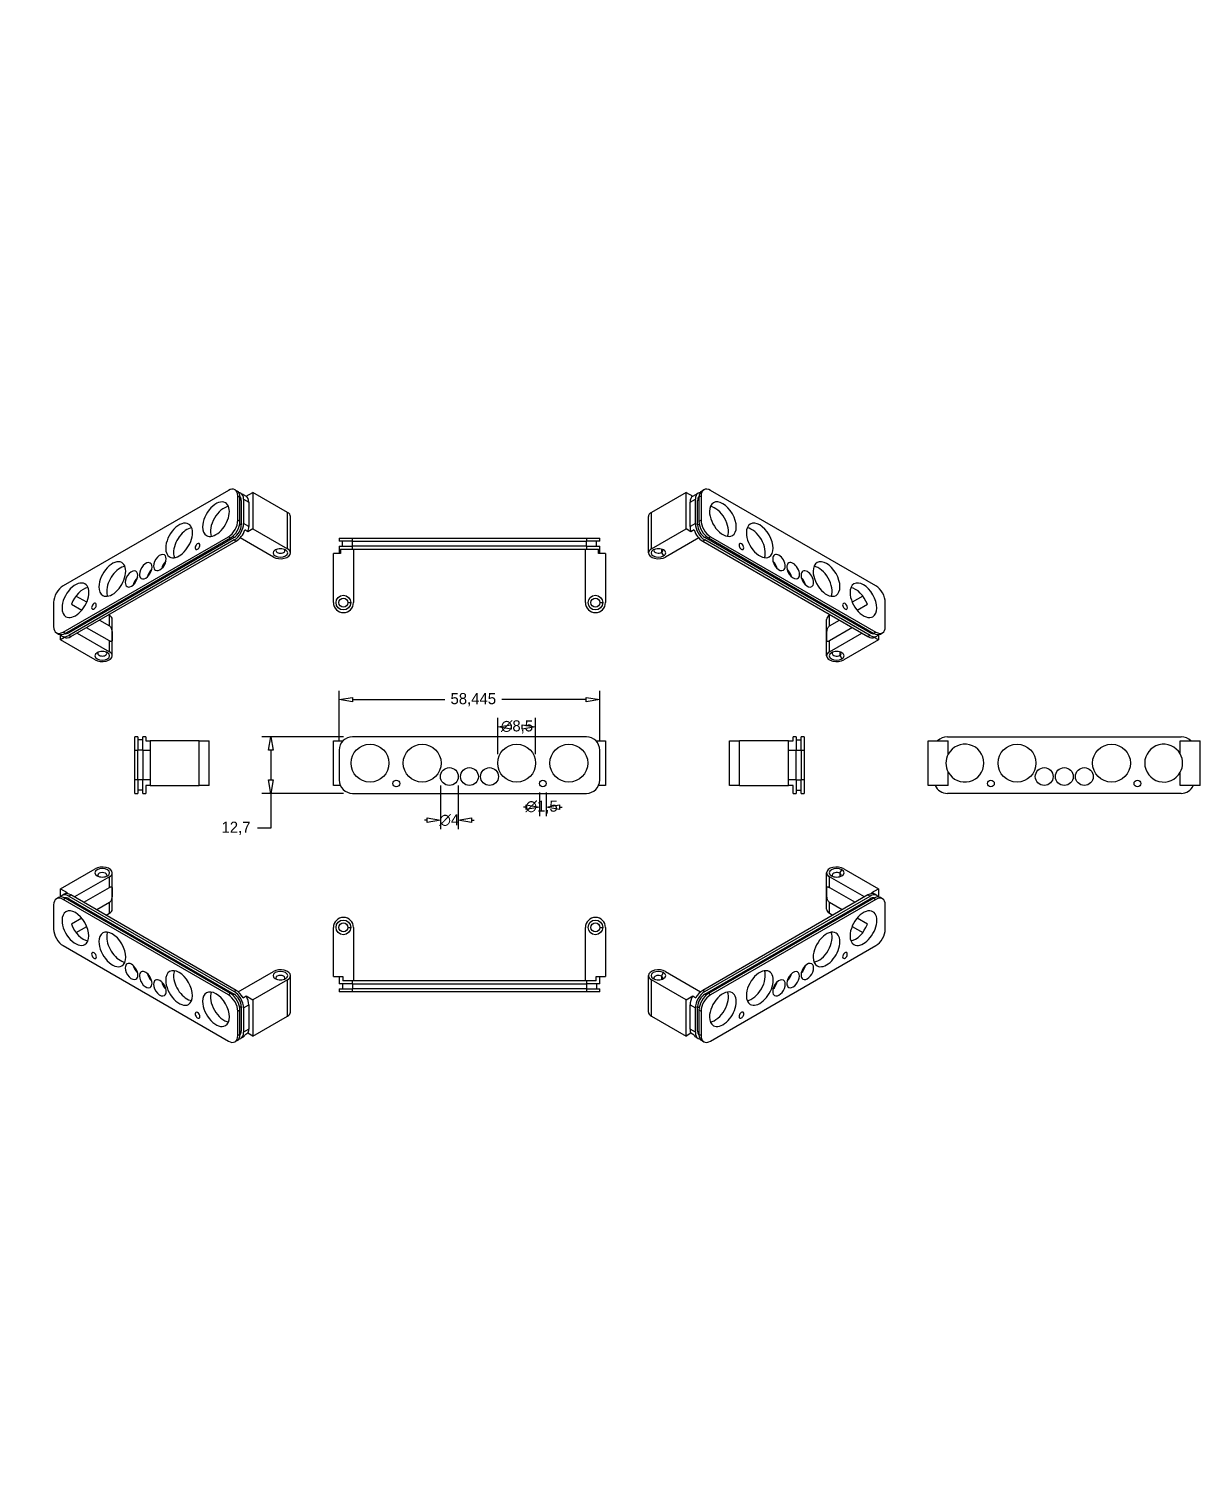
# Model space of a CAD drawing. Extents: x 0 to 263, y 0 to 322.
import ezdxf

# ---------------------------------------------------------------- set-up
doc = ezdxf.new("R2010")
doc.units = 0
for name, color, linetype in [('STYCZNE_KRAWĘDZIE', 7, 'CONTINUOUS'), ('WIDOCZNA', 7, 'CONTINUOUS'), ('WYMIARY', 7, 'CONTINUOUS')]:
    doc.layers.add(name, color=color, linetype=linetype)
doc.dimstyles.new('ISO-25', dxfattribs={"dimtxt": 2.5, "dimasz": 2.5, "dimexe": 1.25, "dimexo": 0.625, "dimtad": 1, "dimtxsty": 'STANDARD', "dimcen": 2.5, "dimazin": 3, "dimtfac": 1, "dimtmove": 0, "dimatfit": 3})

# ---------------------------------------------------------------- blocks, each defined once
blk = doc.blocks.new('D1')
at = {"layer": 'WYMIARY'}
for p, q in [((70.65, 163.25), (52.33, 163.25)), ((54.33, 160.25), (54.33, 153.55)), ((70.65, 150.55), (52.33, 150.55)), ((54.33, 150.55), (54.33, 142.71)), ((54.33, 142.71), (51.33, 142.71))]:
    blk.add_line(p, q, dxfattribs=at)
for points in [[(54.33, 163.25), (54.83, 160.25), (53.83, 160.25), (54.33, 163.25)], [(54.33, 150.55), (53.83, 153.55), (54.83, 153.55), (54.33, 150.55)]]:
    blk.add_lwpolyline(points, dxfattribs=at)
at = {"layer": 'WYMIARY', "insert": (46.51, 142.71), "char_height": 2.4996, "attachment_point": 5}
for s in ['{\\fCE|b0|i0|c0|p0;12,7}{\\fMicrosoft Sans Serif|b0|i0|c0|p0;\\H0.9444444x;}', '{\\fCE|b0|i0|c0|p0;}', '{\\fCE|b0|i0|c0|p0;}']:
    blk.add_mtext(s, dxfattribs=at)
blk = doc.blocks.new('D2')
at = {"layer": 'WYMIARY'}
for p, q in [((69.66, 162.25), (69.66, 173.57)), ((72.66, 171.57), (93.33, 171.57)), ((125.1, 171.57), (106.14, 171.57)), ((128.1, 162.25), (128.1, 173.57))]:
    blk.add_line(p, q, dxfattribs=at)
for points in [[(69.66, 171.57), (72.66, 172.07), (72.66, 171.07), (69.66, 171.57)], [(128.1, 171.57), (125.1, 171.07), (125.1, 172.07), (128.1, 171.57)]]:
    blk.add_lwpolyline(points, dxfattribs=at)
at = {"layer": 'WYMIARY', "insert": (99.74, 171.57), "char_height": 2.4996, "attachment_point": 5}
for s in ['{\\fCE|b0|i0|c0|p0;58,445}{\\fMicrosoft Sans Serif|b0|i0|c0|p0;\\H0.9444444x;}', '{\\fCE|b0|i0|c0|p0;}', '{\\fCE|b0|i0|c0|p0;}']:
    blk.add_mtext(s, dxfattribs=at)
blk = doc.blocks.new('D3')
at = {"layer": 'WYMIARY'}
for p, q in [((105.22, 159.33), (105.22, 167.46)), ((108.22, 165.46), (108.22, 165.46)), ((110.72, 165.46), (110.72, 165.46)), ((113.72, 159.33), (113.72, 167.46))]:
    blk.add_line(p, q, dxfattribs=at)
for points in [[(105.22, 165.46), (108.22, 165.96), (108.22, 164.96), (105.22, 165.46)], [(113.72, 165.46), (110.72, 164.96), (110.72, 165.96), (113.72, 165.46)]]:
    blk.add_lwpolyline(points, dxfattribs=at)
at = {"layer": 'WYMIARY', "insert": (109.54, 165.46), "attachment_point": 5}
for s, char_height in [('{\\fAlibre Symbols|b0|i0|c0|p0;n}{\\fCE|b0|i0|c0|p0;8,5}{\\fMicrosoft Sans Serif|b0|i0|c0|p0;\\H0.9444444x;}', 2.49955), ('{\\fCE|b0|i0|c0|p0;}', 2.4996), ('{\\fCE|b0|i0|c0|p0;}', 2.4996)]:
    blk.add_mtext(s, dxfattribs=dict(at, char_height=char_height))
blk = doc.blocks.new('D4')
at = {"layer": 'WYMIARY'}
for p, q in [((92.37, 152.31), (92.37, 142.54)), ((96.37, 152.31), (96.37, 142.54)), ((89.37, 144.54), (88.77, 144.54)), ((99.37, 144.54), (99.97, 144.54))]:
    blk.add_line(p, q, dxfattribs=at)
for points in [[(92.37, 144.54), (89.37, 144.04), (89.37, 145.04), (92.37, 144.54)], [(96.37, 144.54), (99.37, 145.04), (99.37, 144.04), (96.37, 144.54)]]:
    blk.add_lwpolyline(points, dxfattribs=at)
at = {"layer": 'WYMIARY', "insert": (94.35, 144.54), "attachment_point": 5}
for s, char_height in [('{\\fAlibre Symbols|b0|i0|c0|p0;n}{\\fCE|b0|i0|c0|p0;4}{\\fMicrosoft Sans Serif|b0|i0|c0|p0;\\H0.9444444x;}', 2.49955), ('{\\fCE|b0|i0|c0|p0;}', 2.4996), ('{\\fCE|b0|i0|c0|p0;}', 2.4996)]:
    blk.add_mtext(s, dxfattribs=dict(at, char_height=char_height))
blk = doc.blocks.new('D5')
at = {"layer": 'WYMIARY'}
for p, q in [((114.57, 150.75), (114.57, 145.45)), ((116.07, 150.75), (116.07, 145.45)), ((111.57, 147.45), (110.97, 147.45)), ((119.07, 147.45), (119.67, 147.45))]:
    blk.add_line(p, q, dxfattribs=at)
for points in [[(114.57, 147.45), (111.57, 146.95), (111.57, 147.95), (114.57, 147.45)], [(116.07, 147.45), (119.07, 147.95), (119.07, 146.95), (116.07, 147.45)]]:
    blk.add_lwpolyline(points, dxfattribs=at)
at = {"layer": 'WYMIARY', "insert": (115.07, 147.45), "attachment_point": 5}
for s, char_height in [('{\\fAlibre Symbols|b0|i0|c0|p0;n}{\\fCE|b0|i0|c0|p0;1,5}{\\fMicrosoft Sans Serif|b0|i0|c0|p0;\\H0.9444444x;}', 2.49955), ('{\\fCE|b0|i0|c0|p0;}', 2.4996), ('{\\fCE|b0|i0|c0|p0;}', 2.4996)]:
    blk.add_mtext(s, dxfattribs=dict(at, char_height=char_height))

msp = doc.modelspace()

# ---------------------------------------------------------------- linework, layer by layer
at = {"layer": 'STYCZNE_KRAWĘDZIE'}
for p, q in [((46.9138, 217.2859), (47.3898, 217.0111)), ((47.6861, 216.2489), (47.3898, 216.42)), ((48.198, 216.5444), (49.3744, 215.8652)), ((148.3834, 215.8652), (149.5598, 216.5444)), ((150.0717, 216.2489), (150.3681, 216.42)), ((150.3681, 217.0111), (150.844, 217.2859)), ((58.0673, 205.4128), (58.0673, 213.5839)), ((139.6905, 205.4128), (139.6905, 213.5839)), ((47.3898, 211.536), (46.9138, 211.8108)), ((47.6861, 210.7738), (47.339, 210.9742)), ((49.3744, 210.3901), (48.198, 211.0693)), ((149.5598, 211.0693), (148.3834, 210.3901)), ((150.0717, 210.7738), (150.4188, 210.9742)), ((150.844, 211.8108), (150.3681, 211.536)), ((44.7945, 208.1399), (45.2704, 207.8652)), ((46.0786, 207.9896), (45.7315, 208.19)), ((46.0786, 207.3985), (46.5546, 207.1237)), ((72.6534, 207.1464), (72.6534, 207.8195)), ((72.6534, 206.0034), (72.6534, 207.1464)), ((125.1044, 207.8195), (125.1044, 207.1464)), ((125.1044, 206.0034), (125.1044, 207.1464)), ((151.2032, 207.1237), (151.6792, 207.3985)), ((151.6792, 207.9896), (152.0263, 208.19)), ((152.4874, 207.8652), (152.9634, 208.1399)), ((72.6534, 205.3303), (72.6534, 206.0034)), ((125.1044, 206.0034), (125.1044, 205.3303)), ((141.9922, 205.355), (141.9922, 204.6096)), ((141.9922, 204.6096), (142.4475, 203.821)), ((71.6158, 193.3415), (72.2597, 193.3415)), ((128.1562, 193.3415), (128.8001, 193.3415)), ((18.0872, 188.1168), (18.0872, 190.5014)), ((179.6706, 188.1028), (179.6706, 190.5014)), ((8.182, 186.4521), (7.706, 186.7269)), ((8.9902, 186.5766), (8.6938, 186.7477)), ((9.4661, 185.7107), (8.9902, 185.9855)), ((18.0872, 182.3302), (18.0872, 184.7534)), ((179.6706, 182.3302), (179.6706, 184.7674)), ((188.7676, 185.9855), (188.2917, 185.7107)), ((188.7676, 186.5766), (189.064, 186.7477)), ((190.0518, 186.7269), (189.5759, 186.4521)), ((181.9723, 182.2725), (181.9723, 181.5271)), ((181.9723, 181.5271), (182.4276, 180.7385)), ((38.2712, 152.3045), (38.2712, 162.3121)), ((159.4866, 152.3045), (159.4866, 162.3121)), ((23.7932, 160.2547), (24.4663, 160.2547)), ((25.6093, 160.2547), (24.4663, 160.2547)), ((25.6093, 160.2547), (27.273, 160.2547)), ((170.4848, 160.2547), (172.1485, 160.2547)), ((172.1485, 160.2547), (173.2915, 160.2547)), ((173.2915, 160.2547), (173.9646, 160.2547)), ((24.4663, 153.5491), (23.7932, 153.5491)), ((25.6093, 153.5491), (24.4663, 153.5491)), ((27.273, 153.5491), (25.6093, 153.5491)), ((172.1485, 153.5491), (170.4848, 153.5491)), ((172.1485, 153.5491), (173.2915, 153.5491)), ((173.9646, 153.5491), (173.2915, 153.5491)), ((181.9723, 132.6084), (182.4276, 133.397)), ((181.9723, 132.6084), (181.9723, 131.863)), ((18.0872, 129.4207), (18.0872, 131.8053)), ((179.6706, 129.4067), (179.6706, 131.8053)), ((7.706, 126.745), (8.182, 127.0198)), ((8.9902, 126.8954), (8.6938, 126.7243)), ((8.9902, 127.4864), (9.4661, 127.7612)), ((18.0872, 123.6341), (18.0872, 126.0573)), ((179.6706, 123.6341), (179.6706, 126.0713)), ((188.2917, 127.7612), (188.7676, 127.4864)), ((188.7676, 126.8954), (189.064, 126.7243)), ((189.5759, 127.0198), (190.0518, 126.745)), ((71.6158, 120.4623), (72.2597, 120.4623)), ((128.1562, 120.4623), (128.8001, 120.4623)), ((141.9922, 109.5259), (142.4475, 110.3145)), ((141.9922, 109.5259), (141.9922, 108.7805)), ((46.5546, 106.3482), (46.0786, 106.0734)), ((58.0673, 100.5516), (58.0673, 108.7228)), ((72.6534, 107.8004), (72.6534, 108.4735)), ((72.6534, 107.8004), (72.6534, 106.6574)), ((72.6534, 105.9843), (72.6534, 106.6574)), ((125.1044, 108.4735), (125.1044, 107.8004)), ((125.1044, 107.8004), (125.1044, 106.6574)), ((125.1044, 106.6574), (125.1044, 105.9843)), ((139.6905, 100.5516), (139.6905, 108.7228)), ((151.6792, 106.0734), (151.2032, 106.3482)), ((45.2704, 105.6068), (44.7945, 105.332)), ((46.0786, 105.4823), (45.7315, 105.2819)), ((48.198, 102.4026), (49.3744, 103.0818)), ((148.3834, 103.0818), (149.5598, 102.4026)), ((151.6792, 105.4823), (152.0263, 105.2819)), ((152.9634, 105.332), (152.4874, 105.6068)), ((46.9138, 101.6612), (47.3898, 101.936)), ((47.6861, 102.6981), (47.339, 102.4977)), ((150.0717, 102.6981), (150.4188, 102.4977)), ((150.3681, 101.936), (150.844, 101.6612)), ((47.6861, 97.223), (47.3898, 97.0519)), ((49.3744, 97.6067), (48.198, 96.9275)), ((149.5598, 96.9275), (148.3834, 97.6067)), ((150.0717, 97.223), (150.3681, 97.0519)), ((47.3898, 96.4609), (46.9138, 96.1861)), ((150.844, 96.1861), (150.3681, 96.4609))]:
    msp.add_line(p, q, dxfattribs=at)
at = {"layer": 'WIDOCZNA'}
for p, q in [((44.7945, 218.5095), (7.706, 197.0964)), ((46.2931, 218.6579), (46.769, 218.3831)), ((46.9138, 211.8108), (46.9138, 217.2859)), ((47.3898, 211.536), (47.3898, 217.0111)), ((47.5772, 217.9165), (48.0532, 217.6417)), ((47.6861, 216.2489), (47.6861, 210.7738)), ((48.0957, 217.6157), (48.7962, 217.2113)), ((48.198, 216.5444), (48.198, 211.0693)), ((48.7962, 217.2113), (50.2904, 218.0739)), ((49.3744, 215.8652), (49.3744, 210.3901)), ((58.0673, 213.5839), (50.2904, 218.0739)), ((50.2904, 218.0739), (50.2904, 209.9028)), ((147.4674, 218.0739), (139.6905, 213.5839)), ((147.4674, 218.0739), (148.9616, 217.2113)), ((147.4674, 209.9028), (147.4674, 218.0739)), ((148.3834, 210.3901), (148.3834, 215.8652)), ((148.9616, 217.2113), (149.6621, 217.6157)), ((149.5598, 211.0693), (149.5598, 216.5444)), ((149.7046, 217.6417), (150.1806, 217.9165)), ((150.0717, 210.7738), (150.0717, 216.2489)), ((150.3681, 217.0111), (150.3681, 211.536)), ((150.844, 217.2859), (150.844, 211.8108)), ((150.9888, 218.3831), (151.4648, 218.6579)), ((190.0518, 197.0964), (152.9634, 218.5095)), ((58.7257, 204.4951), (58.7257, 212.6662)), ((139.0321, 204.4951), (139.0321, 212.6662)), ((49.183, 209.2634), (48.4826, 209.6678)), ((50.2904, 209.9028), (49.183, 209.2634)), ((50.2904, 209.9028), (58.0673, 205.4128)), ((139.6905, 205.4128), (147.4674, 209.9028)), ((148.5748, 209.2634), (147.4674, 209.9028)), ((149.2753, 209.6678), (148.5748, 209.2634)), ((7.706, 186.7269), (44.7945, 208.1399)), ((8.182, 186.4521), (45.2704, 207.8652)), ((46.0786, 207.9896), (8.9902, 186.5766)), ((46.0786, 207.3985), (8.9902, 185.9855)), ((9.4661, 185.7107), (46.5546, 207.1237)), ((54.8883, 203.5774), (47.4512, 207.8712)), ((69.6562, 207.8195), (72.6534, 207.8195)), ((69.6562, 207.8195), (69.6562, 207.1464)), ((72.6534, 207.1464), (69.6562, 207.1464)), ((70.3801, 206.0034), (70.3801, 207.1464)), ((72.6534, 207.8195), (125.1044, 207.8195)), ((72.6534, 207.1464), (125.1044, 207.1464)), ((125.1044, 207.8195), (128.1016, 207.8195)), ((128.1016, 207.1464), (125.1044, 207.1464)), ((127.3777, 206.0034), (127.3777, 207.1464)), ((128.1016, 207.1464), (128.1016, 207.8195)), ((150.3066, 207.8712), (142.8696, 203.5774)), ((151.2032, 207.1237), (188.2917, 185.7107)), ((188.7676, 186.5766), (151.6792, 207.9896)), ((188.7676, 185.9855), (151.6792, 207.3985)), ((152.4874, 207.8652), (189.5759, 186.4521)), ((152.9634, 208.1399), (190.0518, 186.7269)), ((69.9268, 204.3397), (68.3608, 204.3397)), ((68.3608, 193.3415), (68.3608, 204.3397)), ((69.6562, 206.0034), (69.6562, 204.3397)), ((69.6562, 206.0034), (72.6534, 206.0034)), ((69.9268, 205.3303), (69.9268, 204.3397)), ((69.9268, 205.3303), (72.6534, 205.3303)), ((125.1044, 206.0034), (72.6534, 206.0034)), ((72.6534, 205.3303), (125.1044, 205.3303)), ((72.8566, 205.3303), (72.8566, 193.3415)), ((124.9012, 193.3415), (124.9012, 205.3303)), ((125.1044, 206.0034), (128.1016, 206.0034)), ((125.1044, 205.3303), (127.831, 205.3303)), ((127.831, 204.3397), (127.831, 205.3303)), ((129.397, 204.3397), (127.831, 204.3397)), ((128.1016, 204.3397), (128.1016, 206.0034)), ((129.397, 204.3397), (129.397, 193.3415)), ((5.5867, 193.4256), (5.5867, 187.9505)), ((13.0024, 193.4371), (10.6074, 194.8199)), ((187.1478, 194.8184), (184.7514, 193.4348)), ((192.1712, 187.9505), (192.1712, 193.4256)), ((9.6098, 193.0112), (11.9348, 191.6689)), ((18.0872, 190.5014), (17.9255, 190.5947)), ((179.8323, 190.5947), (179.6706, 190.5014)), ((185.8285, 191.658), (188.148, 192.9972)), ((18.0872, 184.7534), (12.9476, 187.7207)), ((15.8604, 189.4024), (18.0872, 188.1168)), ((18.7456, 181.4125), (18.7456, 189.5837)), ((179.0122, 181.4125), (179.0122, 189.5837)), ((179.6706, 188.1028), (181.9096, 189.3954)), ((184.7981, 187.7277), (179.6706, 184.7674)), ((6.2074, 186.5785), (6.6834, 186.3037)), ((7.1313, 184.9848), (7.1313, 186.1674)), ((8.0542, 185.5177), (7.1313, 184.9848)), ((14.9082, 180.4948), (7.1313, 184.9848)), ((7.4916, 185.837), (7.9675, 185.5623)), ((10.8491, 186.5092), (18.0872, 182.3302)), ((179.6706, 182.3302), (186.9087, 186.5092)), ((190.6266, 184.9848), (182.8497, 180.4948)), ((190.6266, 184.9848), (189.7036, 185.5177)), ((189.7903, 185.5623), (190.2662, 185.837)), ((190.6266, 186.1674), (190.6266, 184.9848)), ((191.0745, 186.3037), (191.5504, 186.5785)), ((23.7932, 160.2547), (23.7932, 163.2519)), ((24.4663, 163.2519), (23.7932, 163.2519)), ((24.4663, 163.2519), (24.4663, 160.2547)), ((25.6093, 162.528), (24.4663, 162.528)), ((25.6093, 160.2547), (25.6093, 163.2519)), ((26.2824, 163.2519), (25.6093, 163.2519)), ((26.2824, 163.2519), (26.2824, 162.3121)), ((26.2824, 162.3121), (27.273, 162.3121)), ((38.2712, 162.3121), (27.273, 162.3121)), ((27.273, 162.3121), (27.273, 152.3045)), ((38.2712, 162.3121), (40.5191, 162.3121)), ((40.5191, 152.3045), (40.5191, 162.3121)), ((68.3608, 162.3121), (70.4739, 162.3121)), ((68.3608, 152.3045), (68.3608, 162.3121)), ((125.1044, 163.2519), (72.6534, 163.2519)), ((127.2839, 162.3121), (129.397, 162.3121)), ((129.397, 162.3121), (129.397, 152.3045)), ((157.2387, 162.3121), (159.4866, 162.3121)), ((157.2387, 152.3045), (157.2387, 162.3121)), ((170.4848, 162.3121), (159.4866, 162.3121)), ((170.4848, 162.3121), (171.4754, 162.3121)), ((170.4848, 152.3045), (170.4848, 162.3121)), ((172.1485, 163.2519), (171.4754, 163.2519)), ((171.4754, 162.3121), (171.4754, 163.2519)), ((172.1485, 163.2519), (172.1485, 160.2547)), ((172.1485, 162.528), (173.2915, 162.528)), ((173.2915, 160.2547), (173.2915, 163.2519)), ((173.9646, 163.2519), (173.2915, 163.2519)), ((173.9646, 163.2519), (173.9646, 160.2547)), ((201.8063, 162.3121), (206.3021, 162.3121)), ((201.8063, 152.3045), (201.8063, 162.3121)), ((206.0989, 163.2519), (258.5499, 163.2519)), ((206.3021, 159.3743), (206.3021, 162.3121)), ((258.3467, 159.3915), (258.3467, 162.3121)), ((258.3467, 162.3121), (262.8425, 162.3121)), ((262.8425, 152.3045), (262.8425, 162.3121)), ((23.7932, 153.5491), (23.7932, 160.2547)), ((24.4663, 153.5491), (24.4663, 160.2547)), ((25.6093, 160.2547), (25.6093, 153.5491)), ((69.6562, 160.2547), (69.6562, 153.5491)), ((128.1016, 153.5491), (128.1016, 160.2547)), ((172.1485, 153.5491), (172.1485, 160.2547)), ((173.2915, 160.2547), (173.2915, 153.5491)), ((173.9646, 160.2547), (173.9646, 153.5491)), ((206.3021, 152.3045), (206.3021, 155.2894)), ((258.3467, 152.3045), (258.3467, 155.2722)), ((23.7932, 150.5519), (23.7932, 153.5491)), ((24.4663, 153.5491), (24.4663, 150.5519)), ((25.6093, 150.5519), (25.6093, 153.5491)), ((27.273, 152.3045), (26.2824, 152.3045)), ((26.2824, 152.3045), (26.2824, 150.5519)), ((27.273, 152.3045), (38.2712, 152.3045)), ((40.5191, 152.3045), (38.2712, 152.3045)), ((69.9268, 152.3045), (68.3608, 152.3045)), ((129.397, 152.3045), (127.831, 152.3045)), ((159.4866, 152.3045), (157.2387, 152.3045)), ((159.4866, 152.3045), (170.4848, 152.3045)), ((171.4754, 152.3045), (170.4848, 152.3045)), ((171.4754, 150.5519), (171.4754, 152.3045)), ((172.1485, 153.5491), (172.1485, 150.5519)), ((173.2915, 150.5519), (173.2915, 153.5491)), ((173.9646, 153.5491), (173.9646, 150.5519)), ((206.3021, 152.3045), (201.8063, 152.3045)), ((262.8425, 152.3045), (258.3467, 152.3045)), ((23.7932, 150.5519), (24.4663, 150.5519)), ((25.6093, 151.2758), (24.4663, 151.2758)), ((25.6093, 150.5519), (26.2824, 150.5519)), ((72.6534, 150.5519), (125.1044, 150.5519)), ((171.4754, 150.5519), (172.1485, 150.5519)), ((172.1485, 151.2758), (173.2915, 151.2758)), ((173.2915, 150.5519), (173.9646, 150.5519)), ((258.5499, 150.5519), (206.0989, 150.5519)), ((7.1313, 129.1507), (14.9082, 133.6407)), ((18.7456, 124.5519), (18.7456, 132.723)), ((179.0122, 124.5519), (179.0122, 132.723)), ((182.8497, 133.6407), (190.6266, 129.1507)), ((7.1313, 129.1507), (8.6254, 128.2881)), ((7.1313, 127.3045), (7.1313, 129.1507)), ((18.0872, 131.8053), (10.2744, 127.2946)), ((12.3395, 126.1023), (18.0872, 129.4207)), ((187.4835, 127.2946), (179.6706, 131.8053)), ((179.6706, 129.4067), (185.4062, 126.0953)), ((189.1324, 128.2881), (190.6266, 129.1507)), ((190.6266, 129.1507), (190.6266, 127.3045)), ((6.6834, 127.1682), (6.2074, 126.8934)), ((7.9675, 127.9097), (7.4916, 127.6349)), ((44.7945, 105.332), (7.706, 126.745)), ((8.6254, 128.2881), (8.0113, 127.9335)), ((45.2704, 105.6068), (8.182, 127.0198)), ((8.9902, 127.4864), (46.0786, 106.0734)), ((8.9902, 126.8954), (46.0786, 105.4823)), ((46.5546, 106.3482), (9.4661, 127.7612)), ((18.0872, 126.0573), (15.2523, 124.4206)), ((188.2917, 127.7612), (151.2032, 106.3482)), ((151.6792, 106.0734), (188.7676, 127.4864)), ((151.6792, 105.4823), (188.7676, 126.8954)), ((189.5759, 127.0198), (152.4874, 105.6068)), ((190.0518, 126.745), (152.9634, 105.332)), ((182.5177, 124.4276), (179.6706, 126.0713)), ((189.7465, 127.9335), (189.1324, 128.2881)), ((190.2662, 127.6349), (189.7903, 127.9097)), ((191.5504, 126.8934), (191.0745, 127.1682)), ((5.5867, 125.5214), (5.5867, 120.0463)), ((11.9348, 122.5052), (9.6098, 121.1629)), ((17.3508, 123.209), (18.0872, 123.6341)), ((179.6706, 123.6341), (180.407, 123.209)), ((188.148, 121.1769), (185.8285, 122.5161)), ((192.1712, 120.0463), (192.1712, 125.5214)), ((10.6277, 119.3274), (13.0154, 120.706)), ((68.3608, 109.4641), (68.3608, 120.4623)), ((72.8566, 120.4623), (72.8566, 108.4735)), ((124.9012, 108.4735), (124.9012, 120.4623)), ((129.397, 120.4623), (129.397, 109.4641)), ((184.7383, 120.7083), (187.1275, 119.3289)), ((7.706, 116.3755), (44.7945, 94.9625)), ((152.9634, 94.9625), (190.0518, 116.3755)), ((47.023, 106.0172), (54.8883, 110.5582)), ((58.7257, 101.4693), (58.7257, 109.6405)), ((139.0321, 101.4693), (139.0321, 109.6405)), ((142.8696, 110.5582), (150.7348, 106.0172)), ((58.0673, 108.7228), (50.2904, 104.2328)), ((68.3608, 109.4641), (70.4739, 109.4641)), ((69.6562, 109.4641), (69.6562, 107.8004)), ((72.6534, 107.8004), (69.6562, 107.8004)), ((69.6562, 106.6574), (72.6534, 106.6574)), ((69.6562, 106.6574), (69.6562, 105.9843)), ((70.3801, 107.8004), (70.3801, 106.6574)), ((70.4739, 109.4641), (70.4739, 108.4735)), ((72.6534, 108.4735), (70.4739, 108.4735)), ((125.1044, 108.4735), (72.6534, 108.4735)), ((72.6534, 107.8004), (125.1044, 107.8004)), ((125.1044, 106.6574), (72.6534, 106.6574)), ((127.2839, 108.4735), (125.1044, 108.4735)), ((128.1016, 107.8004), (125.1044, 107.8004)), ((125.1044, 106.6574), (128.1016, 106.6574)), ((127.2839, 108.4735), (127.2839, 109.4641)), ((127.2839, 109.4641), (129.397, 109.4641)), ((127.3777, 107.8004), (127.3777, 106.6574)), ((128.1016, 107.8004), (128.1016, 109.4641)), ((128.1016, 105.9843), (128.1016, 106.6574)), ((147.4674, 104.2328), (139.6905, 108.7228)), ((48.0957, 104.6911), (48.7962, 105.0955)), ((48.7962, 105.0955), (50.2904, 104.2328)), ((49.3744, 103.0818), (49.3744, 97.6067)), ((50.2904, 104.2328), (50.2904, 96.0616)), ((72.6534, 105.9843), (69.6562, 105.9843)), ((125.1044, 105.9843), (72.6534, 105.9843)), ((128.1016, 105.9843), (125.1044, 105.9843)), ((147.4674, 104.2328), (148.9616, 105.0955)), ((147.4674, 96.0616), (147.4674, 104.2328)), ((148.3834, 97.6067), (148.3834, 103.0818)), ((148.9616, 105.0955), (149.6621, 104.6911)), ((46.9138, 96.1861), (46.9138, 101.6612)), ((47.3898, 96.4609), (47.3898, 101.936)), ((47.6861, 102.6981), (47.6861, 97.223)), ((48.198, 102.4026), (48.198, 96.9275)), ((50.2904, 96.0616), (58.0673, 100.5516)), ((139.6905, 100.5516), (147.4674, 96.0616)), ((149.5598, 96.9275), (149.5598, 102.4026)), ((150.0717, 97.223), (150.0717, 102.6981)), ((150.3681, 101.936), (150.3681, 96.4609)), ((150.844, 101.6612), (150.844, 96.1861)), ((49.183, 96.701), (48.4826, 96.2966)), ((50.2904, 96.0616), (49.183, 96.701)), ((148.5748, 96.701), (147.4674, 96.0616)), ((149.2753, 96.2966), (148.5748, 96.701)), ((46.769, 95.0888), (46.2931, 94.814)), ((48.0532, 95.8302), (47.5772, 95.5554)), ((150.1806, 95.5554), (149.7046, 95.8302)), ((151.4648, 94.814), (150.9888, 95.0888))]:
    msp.add_line(p, q, dxfattribs=at)
for centre, radius in [((70.6087, 193.3415), 1.651), ((70.6087, 193.3415), 1.0071), ((127.1491, 193.3415), 1.651), ((127.1491, 193.3415), 1.0071), ((76.5742, 157.3319), 4.25), ((88.2742, 157.3319), 4.25), ((109.4742, 157.3319), 4.25), ((121.1742, 157.3319), 4.25), ((221.7291, 157.3319), 4.25), ((242.9291, 157.3319), 4.25), ((94.3742, 154.3119), 2), ((98.8742, 154.3119), 2), ((103.3742, 154.3119), 2), ((227.8291, 154.3119), 2), ((232.3291, 154.3119), 2), ((236.8291, 154.3119), 2), ((82.474, 152.7519), 0.75), ((115.324, 152.7519), 0.75), ((215.8793, 152.7519), 0.75), ((248.7293, 152.7519), 0.75), ((70.6087, 120.4623), 1.651), ((70.6087, 120.4623), 1.0071), ((127.1491, 120.4623), 1.651), ((127.1491, 120.4623), 1.0071)]:
    msp.add_circle(centre, radius, dxfattribs=at)
for centre, radius, start, end in [((70.6087, 193.3415), 2.2479, 180, 0), ((127.1491, 193.3415), 2.2479, 180, 0), ((72.6534, 160.2547), 2.9972, 90, 180), ((125.1044, 160.2547), 2.9972, 0, 90), ((206.0989, 160.2547), 2.9972, 90, 136.650986), ((210.0291, 157.3319), 4.25, 208.72351, 151.27649), ((254.6291, 157.3319), 4.25, 28.988025, 331.011975), ((258.5499, 160.2547), 2.9972, 43.349014, 90), ((210.0291, 157.3319), 4.25, 151.27649, 208.72351), ((254.6291, 157.3319), 4.25, 331.011975, 28.988025), ((72.6534, 153.5491), 2.9972, 180, 270), ((125.1044, 153.5491), 2.9972, 270, 0), ((206.0989, 153.5491), 2.9972, 204.535328, 270), ((258.5499, 153.5491), 2.9972, 270, 335.464672), ((70.6087, 120.4623), 2.2479, 0, 180), ((127.1491, 120.4623), 2.2479, 0, 180)]:
    msp.add_arc(centre, radius, start, end, dxfattribs=at)
for centre, major_axis, start_param, end_param in [((42.0154, 212.0713), (2.125, 3.6806), 0, 2.35619449), ((44.7945, 216.0622), (1.4986, 2.5957), 0, 0.78539816), ((44.7945, 216.0622), (1.4986, 2.5957), -0.78539816, 0), ((45.2704, 215.7875), (1.4986, 2.5957), -0.78539816, 0), ((46.0786, 215.3208), (1.4986, 2.5957), 0, 0.27303928), ((46.0786, 215.3208), (-1.1367, -1.9687), -3.92699082, -3.30594047), ((46.0786, 215.3208), (1.4986, 2.5957), -0.78539816, 0), ((46.5546, 215.046), (1.4986, 2.5957), -0.02881514, 0), ((47.2551, 214.6416), (1.4986, 2.5957), -0.78539816, -0.02881514), ((150.5028, 214.6416), (-1.4986, 2.5957), 0.02881514, 0.78539816), ((151.6792, 215.3208), (-1.4986, 2.5957), 0, 0.78539816), ((151.2032, 215.046), (-1.4986, 2.5957), 0, 0.02881514), ((151.6792, 215.3208), (1.1367, -1.9687), -2.97724484, -2.35619449), ((151.6792, 215.3208), (-1.4986, 2.5957), -0.27303928, 0), ((152.4874, 215.7875), (-1.4986, 2.5957), 0, 0.78539816), ((152.9634, 216.0622), (-1.4986, 2.5957), 0, 0.78539816), ((152.9634, 216.0622), (-1.4986, 2.5957), -0.78539816, 0), ((155.7358, 212.0751), (2.125, -3.6806), 0, 3.14159265), ((42.0154, 212.0713), (2.125, 3.6806), 3.14159265, 6.28318531), ((43.7755, 211.0551), (2.125, 3.6806), 0.42700687, 2.71458579), ((56.4778, 212.6662), (2.2479, 0), 0, 0.78539816), ((141.28, 212.6662), (2.2479, 0), 2.35619449, 3.14159265), ((155.7358, 212.0751), (2.125, -3.6806), -3.14159265, -2.35619449), ((155.7358, 212.0751), (2.125, -3.6806), -2.35619449, 0), ((153.9756, 211.0589), (2.125, -3.6806), 0.42700687, 2.71458579), ((33.7422, 207.2948), (2.125, 3.6806), 0, 2.35619449), ((33.7422, 207.2948), (2.125, 3.6806), 3.14159265, 6.28318531), ((35.5023, 206.2786), (2.125, 3.6806), 0.42700687, 2.35619449), ((42.0154, 212.0713), (2.125, 3.6806), 2.35619449, 3.14159265), ((44.7945, 210.5871), (1.4986, 2.5957), 3.92699082, 5.49778714), ((45.2704, 210.3124), (-1.4986, -2.5957), 0.78539816, 2.35619449), ((46.0786, 209.8457), (1.4986, 2.5957), 3.92699082, 5.49778714), ((46.0786, 209.8457), (1.1367, 1.9687), 3.92699082, 5.49778714), ((46.5546, 209.5709), (-1.4986, -2.5957), 0.78539816, 1.92797223), ((47.2551, 209.1665), (1.4986, 2.5957), -1.21362042, -0.78539816), ((150.5028, 209.1665), (1.4986, -2.5957), -2.35619449, -1.92797223), ((151.2032, 209.5709), (1.4986, -2.5957), -1.92797223, -0.78539816), ((151.6792, 209.8457), (-1.4986, 2.5957), 0.78539816, 2.35619449), ((151.6792, 209.8457), (1.1367, -1.9687), -2.35619449, -0.78539816), ((152.4874, 210.3124), (1.4986, -2.5957), -2.35619449, -0.78539816), ((152.9634, 210.5871), (-1.4986, 2.5957), 0.78539816, 2.35619449), ((164.0089, 207.2986), (2.125, -3.6806), -3.14159265, -2.35619449), ((162.2488, 206.2824), (2.125, -3.6806), 0.42700687, 2.71458579), ((164.0089, 207.2986), (2.125, -3.6806), 0, 3.14159265), ((37.8787, 205.9434), (0.375, 0.6495), 0, 2.35619449), ((37.8787, 205.9434), (0.375, 0.6495), 3.14159265, 6.28318531), ((159.9076, 205.927), (0.375, -0.6495), -3.14159265, -2.35619449), ((159.9076, 205.927), (0.375, -0.6495), -2.35619449, 0), ((159.9076, 205.927), (0.375, -0.6495), 0, 3.14159265), ((164.0089, 207.2986), (2.125, -3.6806), -2.35619449, 0), ((29.4289, 202.3386), (1, 1.7321), 0, 2.35619449), ((29.4289, 202.3386), (1, 1.7321), 3.14159265, 6.28318531), ((33.7422, 207.2948), (2.125, 3.6806), 2.35619449, 3.14159265), ((35.5023, 206.2786), (2.125, 3.6806), 2.35619449, 2.71458579), ((37.8787, 205.9434), (0.375, 0.6495), 2.35619449, 3.14159265), ((56.4778, 204.4951), (1.651, 0), 2.35619449, 7.06858347), ((56.4778, 204.4951), (2.2479, 0), 3.92699082, 6.28318531), ((56.4778, 204.4951), (1.651, 0), 0.78539816, 2.35619449), ((56.4778, 205.0208), (1.0071, 0), 2.63972417, 3.14159265), ((56.4778, 205.0208), (1.0071, 0), 3.14159265, 6.28318531), ((56.4778, 205.0208), (1.0071, 0), 0, 0.50186848), ((56.4778, 204.4951), (2.2479, 0), 0, 0.78539816), ((141.28, 204.4951), (2.2479, 0), 2.35619449, 3.14159265), ((141.28, 204.4951), (2.2479, 0), 3.14159265, 5.49778714), ((141.28, 204.4951), (1.651, 0), 2.35619449, 5.49778714), ((141.28, 204.4951), (1.651, 0), 0.78539816, 2.35619449), ((141.28, 205.0208), (1.0071, 0), 2.63972417, 3.14159265), ((141.28, 205.0208), (1.0071, 0), 3.14159265, 5.49778714), ((141.28, 205.0208), (1.0071, 0), 5.49778714, 6.28318531), ((141.28, 205.0208), (1.0071, 0), 0, 0.50186848), ((141.28, 204.4951), (1.651, 0), 5.49778714, 7.06858347), ((168.3223, 202.3425), (1, -1.7321), -3.14159265, -2.35619449), ((168.3223, 202.3425), (1, -1.7321), -2.35619449, 0), ((168.3223, 202.3425), (1, -1.7321), 0, 3.14159265), ((178.9996, 198.6438), (2.125, -3.6806), 0, 3.14159265), ((18.7516, 198.6399), (2.125, 3.6806), 0, 2.35619449), ((18.7516, 198.6399), (2.125, 3.6806), 3.14159265, 6.28318531), ((20.5117, 197.6237), (2.125, 3.6806), 0.42700687, 2.35619449), ((23.0649, 198.6644), (1, 1.7321), 0, 2.35619449), ((23.0649, 198.6644), (1, 1.7321), 3.14159265, 6.28318531), ((26.2469, 200.5015), (1, 1.7321), 0, 2.35619449), ((26.2469, 200.5015), (1, 1.7321), 3.14159265, 6.28318531), ((28.007, 199.4853), (1, 1.7321), 1.07599928, 2.06559338), ((29.4289, 202.3386), (1, 1.7321), 2.35619449, 3.14159265), ((31.189, 201.3224), (1, 1.7321), 1.07599928, 2.06559338), ((166.5621, 201.3263), (1, -1.7321), 1.07599928, 2.06559338), ((171.5042, 200.5054), (1, -1.7321), -3.14159265, -2.35619449), ((171.5042, 200.5054), (1, -1.7321), -2.35619449, 0), ((169.7441, 199.4892), (1, -1.7321), 1.07599928, 2.06559338), ((171.5042, 200.5054), (1, -1.7321), 0, 3.14159265), ((174.6862, 198.6683), (1, -1.7321), -3.14159265, -2.35619449), ((174.6862, 198.6683), (1, -1.7321), 0, 3.14159265), ((178.9996, 198.6438), (2.125, -3.6806), -3.14159265, -2.35619449), ((178.9996, 198.6438), (2.125, -3.6806), -2.35619449, 0), ((177.2394, 197.6276), (2.125, -3.6806), 0.42700687, 2.71458579), ((7.706, 194.6492), (-1.4986, -2.5957), -2.35619449, -0.78539816), ((10.4784, 193.8634), (2.125, 3.6806), 0, 2.35619449), ((10.4784, 193.8634), (2.125, 3.6806), 3.14159265, 6.28318531), ((12.2385, 192.8472), (2.125, 3.6806), 0.42700687, 1.85025801), ((18.7516, 198.6399), (2.125, 3.6806), 2.35619449, 3.14159265), ((23.0649, 198.6644), (1, 1.7321), 2.35619449, 3.14159265), ((24.825, 197.6482), (1, 1.7321), 1.07599928, 2.06559338), ((26.2469, 200.5015), (1, 1.7321), 2.35619449, 3.14159265), ((174.6862, 198.6683), (1, -1.7321), -2.35619449, 0), ((172.9261, 197.6521), (1, -1.7321), 1.07599928, 2.06559338), ((187.2727, 193.8673), (2.125, -3.6806), -3.14159265, -2.35619449), ((185.5126, 192.8511), (2.125, -3.6806), -4.99646733, -3.56859952), ((187.2727, 193.8673), (2.125, -3.6806), 0, 3.14159265), ((190.0518, 194.6492), (1.4986, -2.5957), 0.78539816, 2.35619449), ((20.5117, 197.6237), (2.125, 3.6806), 2.35619449, 2.71458579), ((187.2727, 193.8673), (2.125, -3.6806), -2.35619449, 0), ((10.4784, 193.8634), (2.125, 3.6806), 2.35619449, 3.14159265), ((14.6502, 192.5324), (0.375, 0.6495), 0, 2.35619449), ((14.6502, 192.5324), (0.375, 0.6495), 2.35619449, 3.14159265), ((14.6502, 192.5324), (0.375, 0.6495), 3.14159265, 6.28318531), ((16.4977, 189.5837), (2.2479, 0), 0, 0.78539816), ((181.2601, 189.5837), (2.2479, 0), 2.35619449, 3.14159265), ((183.136, 192.516), (0.375, -0.6495), -3.14159265, -2.35619449), ((183.136, 192.516), (0.375, -0.6495), -2.35619449, 0), ((183.136, 192.516), (0.375, -0.6495), 0, 3.14159265), ((7.706, 189.1741), (-1.4986, -2.5957), -0.78539816, 0), ((190.0518, 189.1741), (1.4986, -2.5957), 0, 0.78539816), ((7.706, 189.1741), (-1.4986, -2.5957), 0, 0.78539816), ((8.182, 188.8993), (-1.4986, -2.5957), 0, 0.78539816), ((8.9902, 188.4327), (-1.4986, -2.5957), -0.27303928, 0), ((8.9902, 188.4327), (-1.4986, -2.5957), 0, 0.78539816), ((9.4661, 188.1579), (-1.4986, -2.5957), 0, 0.78539816), ((8.9902, 188.4327), (1.1367, 1.9687), 3.30594047, 3.92699082), ((188.2917, 188.1579), (1.4986, -2.5957), -0.78539816, 0), ((188.7676, 188.4327), (-1.1367, 1.9687), 2.35619449, 2.97724484), ((188.7676, 188.4327), (1.4986, -2.5957), -0.78539816, 0), ((189.5759, 188.8993), (1.4986, -2.5957), -0.78539816, 0), ((190.0518, 189.1741), (1.4986, -2.5957), -0.78539816, 0), ((188.7676, 188.4327), (1.4986, -2.5957), 0, 0.27303928), ((16.4977, 181.4125), (1.651, 0), 2.35619449, 7.06858347), ((16.4977, 181.4125), (2.2479, 0), 3.92699082, 6.28318531), ((16.4977, 181.4125), (1.651, 0), 0.78539816, 2.35619449), ((16.4977, 181.9383), (1.0071, 0), 2.63972417, 3.14159265), ((16.4977, 181.9383), (1.0071, 0), 3.14159265, 6.28318531), ((16.4977, 181.9383), (1.0071, 0), 0, 0.50186848), ((16.4977, 181.4125), (2.2479, 0), 0, 0.78539816), ((181.2601, 181.4125), (2.2479, 0), -3.92699082, -3.14159265), ((181.2601, 181.4125), (2.2479, 0), -3.14159265, -0.78539816), ((181.2601, 181.4125), (1.651, 0), 2.35619449, 5.49778714), ((181.2601, 181.4125), (1.651, 0), 0.78539816, 2.35619449), ((181.2601, 181.9383), (1.0071, 0), 2.63972417, 3.14159265), ((181.2601, 181.9383), (1.0071, 0), 3.14159265, 5.49778714), ((181.2601, 181.9383), (1.0071, 0), 5.49778714, 6.28318531), ((181.2601, 181.9383), (1.0071, 0), 0, 0.50186848), ((181.2601, 181.4125), (1.651, 0), 5.49778714, 7.06858347), ((16.4977, 132.723), (1.651, 0), 5.49778714, 10.21017612), ((16.4977, 132.723), (2.2479, 0), 0, 2.35619449), ((16.4977, 132.1973), (1.0071, 0), 0, 3.14159265), ((16.4977, 132.1973), (1.0071, 0), 3.14159265, 3.64346114), ((16.4977, 132.1973), (1.0071, 0), 5.78131682, 6.28318531), ((16.4977, 132.723), (2.2479, 0), 5.49778714, 6.28318531), ((181.2601, 132.723), (2.2479, 0), 0.78539816, 3.14159265), ((181.2601, 132.723), (2.2479, 0), 3.14159265, 3.92699082), ((181.2601, 132.723), (1.651, 0), 0.78539816, 3.92699081), ((181.2601, 132.1973), (1.0071, 0), 0.78539816, 3.14159265), ((181.2601, 132.1973), (1.0071, 0), 3.14159265, 3.64346114), ((181.2601, 132.1973), (1.0071, 0), 0, 0.78539816), ((181.2601, 132.1973), (1.0071, 0), 5.78131682, 6.28318531), ((181.2601, 132.723), (1.651, 0), 5.49778715, 7.06858347), ((16.4977, 132.723), (1.651, 0), 3.92699081, 5.49778714), ((181.2601, 132.723), (1.651, 0), 3.92699081, 5.49778715), ((7.706, 124.2978), (-1.4986, 2.5957), 0, 0.78539816), ((7.706, 124.2978), (-1.4986, 2.5957), -0.78539816, 0), ((8.182, 124.5726), (-1.4986, 2.5957), -0.78539816, 0), ((8.9902, 125.0392), (-1.4986, 2.5957), 0, 0.27303928), ((8.9902, 125.0392), (-1.4986, 2.5957), -0.78539816, 0), ((9.4661, 125.314), (-1.4986, 2.5957), -0.78539816, 0), ((8.9902, 125.0392), (1.1366, -1.9687), -3.92699082, -3.30594047), ((188.2917, 125.314), (1.4986, 2.5957), 0, 0.78539816), ((188.7676, 125.0392), (1.4986, 2.5957), 0, 0.78539816), ((188.7676, 125.0392), (-1.1367, -1.9687), -2.97724484, -2.35619449), ((189.5759, 124.5726), (1.4986, 2.5957), 0, 0.78539816), ((190.0518, 124.2978), (1.4986, 2.5957), 0, 0.78539816), ((188.7676, 125.0392), (1.4986, 2.5957), -0.27303928, 0), ((190.0518, 124.2978), (1.4986, 2.5957), -0.78539816, 0), ((10.4784, 120.3107), (2.125, -3.6806), -3.14159265, -2.35619449), ((10.4784, 120.3107), (2.125, -3.6806), 0, 3.14159265), ((16.4977, 124.5519), (2.2479, 0), 5.49778714, 6.28318531), ((181.2601, 124.5519), (2.2479, 0), 3.14159265, 3.92699082), ((187.2727, 120.3068), (2.125, 3.6806), 0, 2.35619449), ((187.2727, 120.3068), (2.125, 3.6806), 3.14159265, 6.28318531), ((7.706, 118.8227), (-1.4986, 2.5957), 0.78539816, 2.35619449), ((10.4784, 120.3107), (2.125, -3.6806), -2.35619449, 0), ((12.2385, 121.3269), (2.125, -3.6806), -1.85025801, -0.42700687), ((18.7516, 115.5342), (2.125, -3.6806), -3.14159265, -2.35619449), ((18.7516, 115.5342), (2.125, -3.6806), 0, 3.14159265), ((20.5117, 116.5504), (2.125, -3.6806), -2.71458579, -2.35619449), ((178.9996, 115.5303), (2.125, 3.6806), 0, 2.35619449), ((177.2394, 116.5465), (2.125, 3.6806), 3.56859952, 5.85617844), ((178.9996, 115.5303), (2.125, 3.6806), 3.14159265, 6.28318531), ((185.5126, 121.323), (2.125, 3.6806), 3.56859952, 4.99646733), ((190.0518, 118.8227), (1.4986, 2.5957), 3.92699082, 5.49778714), ((18.7516, 115.5342), (2.125, -3.6806), -2.35619449, 0), ((20.5117, 116.5504), (2.125, -3.6806), -2.35619449, -0.42700687), ((187.2727, 120.3068), (2.125, 3.6806), 2.35619449, 3.14159265), ((14.6502, 114.1625), (0.375, -0.6495), -3.14159265, -2.35619449), ((14.6502, 114.1625), (0.375, -0.6495), -2.35619449, 0), ((14.6502, 114.1625), (0.375, -0.6495), 0, 3.14159265), ((178.9996, 115.5303), (2.125, 3.6806), 2.35619449, 3.14159265), ((183.136, 114.179), (0.375, 0.6495), 0, 2.35619449), ((183.136, 114.179), (0.375, 0.6495), 2.35619449, 3.14159265), ((183.136, 114.179), (0.375, 0.6495), 3.14159265, 6.28318531), ((23.0649, 110.5781), (1, -1.7321), -3.14159265, -2.35619449), ((23.0649, 110.5781), (1, -1.7321), -2.35619449, 0), ((23.0649, 110.5781), (1, -1.7321), 0, 3.14159265), ((24.825, 111.5943), (1, -1.7321), -2.06559338, -1.07599928), ((26.2469, 108.7409), (1, -1.7321), -3.14159265, -2.35619449), ((26.2469, 108.7409), (1, -1.7321), -2.35619449, 0), ((26.2469, 108.7409), (1, -1.7321), 0, 3.14159265), ((28.007, 109.7572), (1, -1.7321), -2.06559338, -1.07599928), ((33.7422, 106.8793), (2.125, -3.6806), -3.14159265, -2.35619449), ((33.7422, 106.8793), (2.125, -3.6806), 0, 3.14159265), ((35.5023, 107.8955), (2.125, -3.6806), -2.71458579, -2.35619449), ((35.5023, 107.8955), (2.125, -3.6806), -2.35619449, -0.42700687), ((56.4778, 109.6405), (1.651, 0), 5.49778714, 10.21017612), ((56.4778, 109.6405), (2.2479, 0), 0, 2.35619449), ((56.4778, 109.1148), (1.0071, 0), 0, 3.14159265), ((56.4778, 109.6405), (2.2479, 0), 5.49778714, 6.28318531), ((141.28, 109.6405), (2.2479, 0), 0.78539816, 3.14159265), ((141.28, 109.6405), (2.2479, 0), 3.14159265, 3.92699082), ((141.28, 109.6405), (1.651, 0), 0.78539816, 3.92699081), ((141.28, 109.1148), (1.0071, 0), 0.78539816, 3.14159265), ((141.28, 109.1148), (1.0071, 0), 0, 0.78539816), ((141.28, 109.6405), (1.651, 0), 5.49778715, 7.06858347), ((164.0089, 106.8755), (2.125, 3.6806), 0, 2.35619449), ((162.2488, 107.8917), (2.125, 3.6806), 3.56859952, 5.85617844), ((164.0089, 106.8755), (2.125, 3.6806), 3.14159265, 6.28318531), ((171.5042, 108.7371), (1, 1.7321), 0, 2.35619449), ((169.7441, 109.7533), (1, 1.7321), 4.21759193, 5.20718603), ((171.5042, 108.7371), (1, 1.7321), 3.14159265, 6.28318531), ((174.6862, 110.5742), (1, 1.7321), 0, 2.35619449), ((174.6862, 110.5742), (1, 1.7321), 2.35619449, 3.14159265), ((172.9261, 111.5904), (1, 1.7321), 4.21759193, 5.20718603), ((174.6862, 110.5742), (1, 1.7321), 3.14159265, 6.28318531), ((29.4289, 106.9038), (1, -1.7321), -3.14159265, -2.35619449), ((29.4289, 106.9038), (1, -1.7321), -2.35619449, 0), ((29.4289, 106.9038), (1, -1.7321), 0, 3.14159265), ((31.189, 107.92), (1, -1.7321), -2.06559338, -1.07599928), ((33.7422, 106.8793), (2.125, -3.6806), -2.35619449, 0), ((42.0154, 102.1028), (2.125, -3.6806), 0, 3.14159265), ((46.5546, 103.901), (1.4986, -2.5957), -4.74120412, -3.92699082), ((56.4778, 109.6405), (1.651, 0), 3.92699081, 5.49778714), ((56.4778, 109.1148), (1.0071, 0), 3.14159265, 3.64346114), ((56.4778, 109.1148), (1.0071, 0), 5.78131682, 6.28318531), ((141.28, 109.6405), (1.651, 0), 3.92699081, 5.49778715), ((141.28, 109.1148), (1.0071, 0), 3.14159265, 3.64346114), ((141.28, 109.1148), (1.0071, 0), 5.78131682, 6.28318531), ((151.2032, 103.901), (1.4986, 2.5957), 0.78539816, 1.59961147), ((168.3223, 106.9), (1, 1.7321), 0, 2.35619449), ((166.5621, 107.9162), (1, 1.7321), 4.21759193, 5.20718603), ((168.3223, 106.9), (1, 1.7321), 3.14159265, 6.28318531), ((171.5042, 108.7371), (1, 1.7321), 2.35619449, 3.14159265), ((42.0154, 102.1028), (2.125, -3.6806), -3.14159265, -2.35619449), ((42.0154, 102.1028), (2.125, -3.6806), -2.35619449, 0), ((43.7755, 103.119), (2.125, -3.6806), -2.71458579, -0.42700687), ((44.7945, 102.8848), (1.4986, -2.5957), 0.78539816, 2.35619449), ((45.2704, 103.1596), (1.4986, -2.5957), 0.78539816, 2.35619449), ((46.0786, 103.6262), (1.4986, -2.5957), 0.78539816, 2.35619449), ((46.0786, 103.6262), (-1.1367, 1.9687), 3.92699082, 5.49778714), ((47.2551, 104.3054), (-1.4986, 2.5957), 3.92699082, 4.68357384), ((150.5028, 104.3054), (-1.4986, -2.5957), -1.54198118, -0.78539816), ((151.6792, 103.6262), (1.4986, 2.5957), 0.78539816, 2.35619449), ((151.6792, 103.6262), (-1.1367, -1.9687), -2.35619449, -0.78539816), ((152.4874, 103.1596), (1.4986, 2.5957), 0.78539816, 2.35619449), ((152.9634, 102.8848), (-1.4986, -2.5957), -2.35619449, -0.78539816), ((155.7358, 102.099), (2.125, 3.6806), 0, 2.35619449), ((153.9756, 103.1152), (2.125, 3.6806), 3.56859952, 5.85617844), ((155.7358, 102.099), (2.125, 3.6806), 3.14159265, 6.28318531), ((164.0089, 106.8755), (2.125, 3.6806), 2.35619449, 3.14159265), ((168.3223, 106.9), (1, 1.7321), 2.35619449, 3.14159265), ((37.8787, 100.7516), (0.375, -0.6495), -3.14159265, -2.35619449), ((37.8787, 100.7516), (0.375, -0.6495), -2.35619449, 0), ((37.8787, 100.7516), (0.375, -0.6495), 0, 3.14159265), ((56.4778, 101.4693), (2.2479, 0), -0.78539816, 0), ((141.28, 101.4693), (2.2479, 0), 3.14159265, 3.92699082), ((155.7358, 102.099), (2.125, 3.6806), 2.35619449, 3.14159265), ((159.9076, 100.768), (0.375, 0.6495), 0, 2.35619449), ((159.9076, 100.768), (0.375, 0.6495), 2.35619449, 3.14159265), ((159.9076, 100.768), (0.375, 0.6495), 3.14159265, 6.28318531), ((46.0786, 98.1511), (-1.1367, 1.9687), 3.30594047, 3.92699082), ((46.0786, 98.1511), (1.4986, -2.5957), 0, 0.78539816), ((47.2551, 98.8303), (1.4986, -2.5957), 0.35717591, 0.78539816), ((150.5028, 98.8303), (-1.4986, -2.5957), -0.78539816, -0.35717591), ((151.6792, 98.1511), (-1.4986, -2.5957), -0.78539816, 0), ((151.6792, 98.1511), (1.1367, 1.9687), 2.35619449, 2.97724484), ((44.7945, 97.4097), (1.4986, -2.5957), -0.78539816, 0), ((44.7945, 97.4097), (1.4986, -2.5957), 0, 0.78539816), ((45.2704, 97.6845), (1.4986, -2.5957), 0, 0.78539816), ((46.0786, 98.1511), (1.4986, -2.5957), -0.27303928, 0), ((46.5546, 98.4259), (1.4986, -2.5957), 0, 0.35717591), ((151.2032, 98.4259), (-1.4986, -2.5957), -0.35717591, 0), ((151.6792, 98.1511), (-1.4986, -2.5957), 0, 0.27303928), ((152.4874, 97.6845), (-1.4986, -2.5957), -0.78539816, 0), ((152.9634, 97.4097), (-1.4986, -2.5957), -0.78539816, 0), ((152.9634, 97.4097), (-1.4986, -2.5957), 0, 0.78539816)]:
    msp.add_ellipse(centre, major_axis=major_axis, ratio=0.57735027, start_param=start_param, end_param=end_param, dxfattribs=at)
for points, knots in [([(18.0872, 188.1168), (18.1483, 188.0815), (18.2073, 188.0358), (18.3159, 187.9258), (18.3656, 187.8615), (18.4531, 187.7194), (18.4911, 187.6415), (18.5554, 187.4793), (18.5818, 187.3951), (18.627, 187.2208), (18.6477, 187.1188), (18.68, 186.9132), (18.6919, 186.8098), (18.7175, 186.5311), (18.7265, 186.3336), (18.7366, 185.9571), (18.7379, 185.7781), (18.7379, 185.4713), (18.7366, 185.3157), (18.7265, 185.0422), (18.7175, 184.9244), (18.6919, 184.7912), (18.68, 184.7478), (18.6477, 184.6769), (18.627, 184.6494), (18.5818, 184.6148), (18.5554, 184.6038), (18.4911, 184.596), (18.4531, 184.5993), (18.3656, 184.6206), (18.3159, 184.6386), (18.2073, 184.6873), (18.1483, 184.7181), (18.0872, 184.7534)], [1.13973628, 1.13973628, 1.13973628, 1.13973628, 1.39919176, 1.39919176, 1.65864725, 1.65864725, 1.91810273, 1.91810273, 2.17755821, 2.17755821, 2.46314049, 2.46314049, 2.74872277, 2.74872277, 3.31234842, 3.31234842, 3.87597407, 3.87597407, 4.43959972, 4.43959972, 5.00322537, 5.00322537, 5.28880764, 5.28880764, 5.57438992, 5.57438992, 5.83384541, 5.83384541, 6.09330089, 6.09330089, 6.35275637, 6.35275637, 6.61221185, 6.61221185, 6.61221185, 6.61221185]), ([(179.6706, 184.7674), (179.61, 184.7324), (179.5515, 184.702), (179.4437, 184.6538), (179.3944, 184.6361), (179.3074, 184.6152), (179.2696, 184.6121), (179.2054, 184.62), (179.179, 184.6311), (179.1338, 184.6656), (179.1131, 184.693), (179.0805, 184.7636), (179.0685, 184.8067), (179.0425, 184.9389), (179.0331, 185.0558), (179.0227, 185.327), (179.0212, 185.4811), (179.0212, 185.7851), (179.0227, 185.9625), (179.0331, 186.3355), (179.0425, 186.5312), (179.0685, 186.8072), (179.0805, 186.9098), (179.1131, 187.1135), (179.1338, 187.2147), (179.179, 187.3874), (179.2054, 187.4708), (179.2696, 187.6316), (179.3074, 187.7088), (179.3944, 187.8497), (179.4437, 187.9134), (179.5515, 188.0225), (179.61, 188.0678), (179.6706, 188.1028)], [1.14310552, 1.14310552, 1.14310552, 1.14310552, 1.40031895, 1.40031895, 1.65753238, 1.65753238, 1.91474582, 1.91474582, 2.17195925, 2.17195925, 2.45513289, 2.45513289, 2.73830652, 2.73830652, 3.29679481, 3.29679481, 3.8552831, 3.8552831, 4.41377138, 4.41377138, 4.97225967, 4.97225967, 5.25543331, 5.25543331, 5.53860695, 5.53860695, 5.79582038, 5.79582038, 6.05303381, 6.05303381, 6.31024724, 6.31024724, 6.56746068, 6.56746068, 6.56746068, 6.56746068]), ([(18.0872, 129.4207), (18.1483, 129.456), (18.2073, 129.4868), (18.3159, 129.5355), (18.3656, 129.5535), (18.4531, 129.5748), (18.4911, 129.5781), (18.5554, 129.5703), (18.5818, 129.5593), (18.627, 129.5247), (18.6477, 129.4972), (18.68, 129.4263), (18.6919, 129.3829), (18.7175, 129.2497), (18.7265, 129.1319), (18.7366, 128.8584), (18.7379, 128.7028), (18.7379, 128.396), (18.7366, 128.217), (18.7265, 127.8405), (18.7175, 127.643), (18.6919, 127.3643), (18.68, 127.2609), (18.6477, 127.0553), (18.627, 126.9533), (18.5818, 126.7791), (18.5554, 126.6948), (18.4911, 126.5326), (18.4531, 126.4547), (18.3656, 126.3126), (18.3159, 126.2483), (18.2073, 126.1383), (18.1483, 126.0926), (18.0872, 126.0573)], [1.13973628, 1.13973628, 1.13973628, 1.13973628, 1.39919176, 1.39919176, 1.65864725, 1.65864725, 1.91810273, 1.91810273, 2.17755821, 2.17755821, 2.46314049, 2.46314049, 2.74872277, 2.74872277, 3.31234842, 3.31234842, 3.87597407, 3.87597407, 4.43959972, 4.43959972, 5.00322537, 5.00322537, 5.28880764, 5.28880764, 5.57438992, 5.57438992, 5.83384541, 5.83384541, 6.09330089, 6.09330089, 6.35275637, 6.35275637, 6.61221185, 6.61221185, 6.61221185, 6.61221185]), ([(179.6706, 126.0713), (179.61, 126.1063), (179.5515, 126.1516), (179.4437, 126.2607), (179.3944, 126.3244), (179.3074, 126.4653), (179.2696, 126.5425), (179.2054, 126.7033), (179.179, 126.7868), (179.1338, 126.9594), (179.1131, 127.0606), (179.0805, 127.2643), (179.0685, 127.3669), (179.0425, 127.6429), (179.0331, 127.8386), (179.0227, 128.2116), (179.0212, 128.389), (179.0212, 128.693), (179.0227, 128.8471), (179.0331, 129.1183), (179.0425, 129.2352), (179.0685, 129.3674), (179.0805, 129.4105), (179.1131, 129.4811), (179.1338, 129.5085), (179.179, 129.543), (179.2054, 129.5541), (179.2696, 129.562), (179.3074, 129.5589), (179.3944, 129.5381), (179.4437, 129.5203), (179.5515, 129.4721), (179.61, 129.4417), (179.6706, 129.4067)], [1.14310552, 1.14310552, 1.14310552, 1.14310552, 1.40031895, 1.40031895, 1.65753238, 1.65753238, 1.91474582, 1.91474582, 2.17195925, 2.17195925, 2.45513289, 2.45513289, 2.73830652, 2.73830652, 3.29679481, 3.29679481, 3.8552831, 3.8552831, 4.41377138, 4.41377138, 4.97225967, 4.97225967, 5.25543331, 5.25543331, 5.53860695, 5.53860695, 5.79582038, 5.79582038, 6.05303381, 6.05303381, 6.31024724, 6.31024724, 6.56746068, 6.56746068, 6.56746068, 6.56746068])]:
    msp.add_open_spline(points, degree=3, knots=knots, dxfattribs=at)

# ---------------------------------------------------------------- dimensions: what is measured, and where the dimension line sits
at = {"layer": 'WYMIARY'}
for p1, p2, picture, middle in [((69.6562, 160.2547), (128.1016, 160.2547), 'D2', (168.0961, 322.1225)), ((105.2242, 157.3319), (113.7242, 157.3319), 'D3', (177.9013, 316.0091)), ((116.074, 152.7519), (114.574, 152.7519), 'D5', (183.4343, 298.0034)), ((96.3742, 154.3119), (92.3742, 154.3119), 'D4', (162.7089, 295.0962))]:
    dim = msp.add_linear_dim(base=(0, 0), p1=p1, p2=p2, dimstyle='ISO-25', override={"dimtxt": 2.499554, "dimtad": 0, "dimdec": 3, "dimzin": 0, "dimse1": 0, "dimse2": 0, "dimsd1": 0, "dimsd2": 0, "dimadec": 3, "dimazin": 0, "dimtol": 0, "dimlim": 0, "dimtp": 0.005, "dimtm": 0.002, "dimtdec": 3}, dxfattribs=at)
    dim.commit()
    dim.dimension.update_dxf_attribs({"geometry": picture, "text_midpoint": middle})
dim = msp.add_linear_dim(base=(0, 0), p1=(72.6534, 163.2519), p2=(72.6534, 150.5519), angle=270, dimstyle='ISO-25', override={"dimtxt": 2.499554, "dimtad": 0, "dimdec": 3, "dimzin": 0, "dimse1": 0, "dimse2": 0, "dimsd1": 0, "dimsd2": 0, "dimadec": 3, "dimazin": 0, "dimtol": 0, "dimlim": 0, "dimtp": 0.005, "dimtm": 0.002, "dimtdec": 3}, dxfattribs=at)
dim.commit()
dim.dimension.update_dxf_attribs({"geometry": 'D1', "text_midpoint": (114.8686, 293.2611), "text_rotation": 270})

doc.saveas('drawing.dxf')
